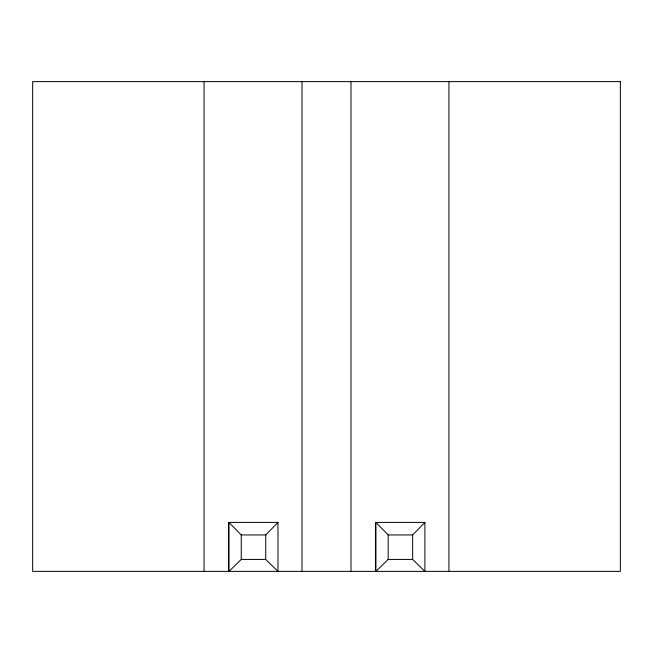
<?xml version="1.0" encoding="UTF-8"?>
<svg xmlns="http://www.w3.org/2000/svg" width="653" height="653" viewBox="0 0 653 653"><rect width="100%" height="100%" fill="white"/><g stroke="black" fill="none" stroke-linecap="round" stroke-linejoin="round"><path stroke-width="0.98" d="M277.974 522.4L277.974 571.375L265.73 559.433L265.73 534.946L277.974 522.4L228.55 522.4L228.55 571.375M424.899 522.4L424.899 571.375L412.655 559.433L412.655 534.946L424.899 522.4L375.475 522.4L375.475 571.375M241.243 559.433L228.999 571.375L228.999 522.4L241.243 534.946L241.243 559.433L265.73 559.433M388.168 559.433L375.924 571.375L375.924 522.4L388.168 534.946L388.168 559.433L412.655 559.433M241.243 534.946L265.73 534.946M388.168 534.946L412.655 534.946M448.938 81.625L448.938 571.375M350.988 81.625L350.988 571.375M302.012 81.625L302.012 571.375M204.062 81.625L204.062 571.375M620.35 81.625L32.65 81.625L32.65 571.375L620.35 571.375L620.35 81.625"/></g></svg>
